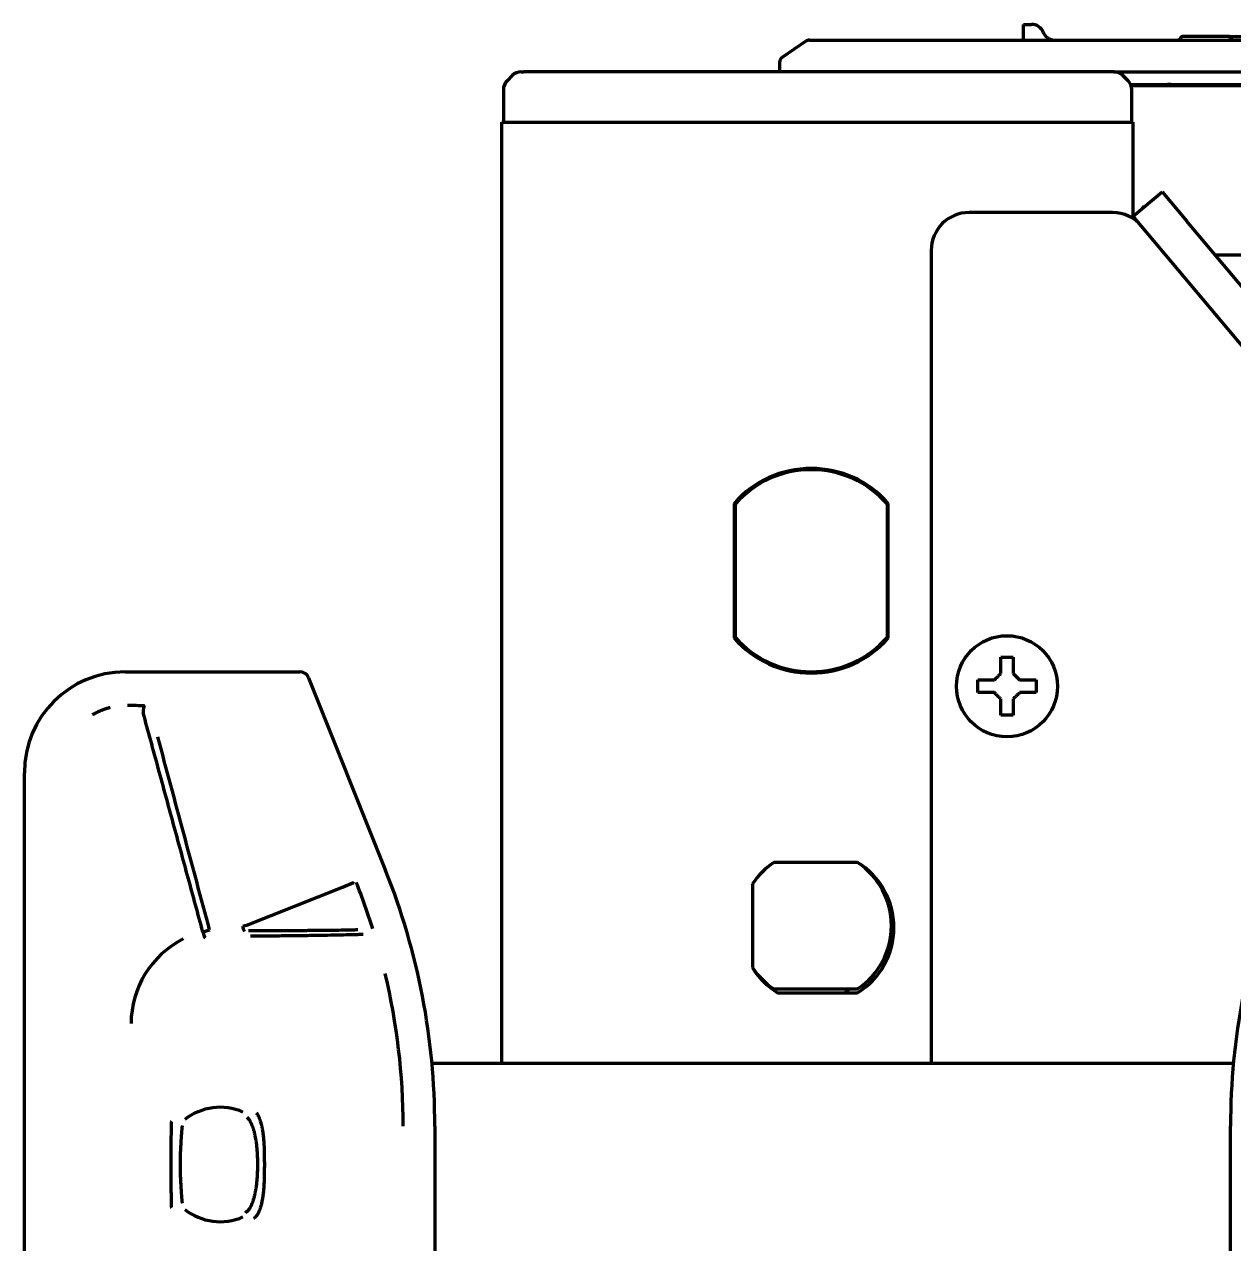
# Model space of a CAD drawing. Header units: inches. Extents: x -3055 to 7244, y 299 to 5591.
# Drawn here: x 2760.3 to 2856.1, y 5419.8 to 5516.3 of the extents above; entities that cross this region are included whole.
import ezdxf

# ---------------------------------------------------------------- set-up
doc = ezdxf.new("R2010")
doc.units = ezdxf.units.IN

msp = doc.modelspace()

# ---------------------------------------------------------------- linework, layer by layer
at = {"linetype": 'Continuous', "lineweight": 70}
for p, q in [((2839.419, 5516.045), (2839.419, 5516.313)), ((2839.419, 5516.313), (2840.064, 5516.313)), ((2839.419, 5515.331), (2839.419, 5516.045)), ((2822.191, 5514.976), (2820.337, 5513.712)), ((2822.473, 5515.063), (2824.369, 5515.063)), ((2824.369, 5515.063), (2943.869, 5515.063)), ((2839.419, 5515.063), (2839.419, 5515.331)), ((2840.991, 5515.688), (2841.021, 5515.621)), ((2855.643, 5515.363), (2852.077, 5515.363)), ((2855.643, 5515.363), (2862.395, 5515.363)), ((2820.119, 5513.299), (2820.119, 5512.563)), ((2798.951, 5512.27), (2798.536, 5511.856)), ((2799.658, 5512.563), (2799.844, 5512.563)), ((2846.394, 5512.563), (2799.844, 5512.563)), ((2810.791, 5512.613), (2810.791, 5512.563)), ((2810.892, 5512.563), (2810.891, 5512.563)), ((2810.892, 5512.563), (2810.892, 5512.563)), ((2846.579, 5512.563), (2846.394, 5512.563)), ((2846.582, 5512.563), (2967.119, 5512.563)), ((2847.701, 5511.856), (2847.286, 5512.27)), ((2798.244, 5511.149), (2798.244, 5508.563)), ((2847.905, 5511.563), (2967.119, 5511.563)), ((2847.935, 5511.488), (2964.044, 5511.488)), ((2847.994, 5508.563), (2847.994, 5511.149)), ((2798.119, 5508.563), (2799.919, 5508.563)), ((2798.119, 5434.055), (2798.119, 5508.563)), ((2799.919, 5508.563), (2846.319, 5508.563)), ((2846.319, 5508.563), (2848.119, 5508.563)), ((2848.119, 5500.933), (2848.119, 5508.563)), ((2848.119, 5501.135), (2850.417, 5503.063)), ((2850.417, 5503.063), (2852.345, 5500.765)), ((2846.48, 5501.421), (2835.119, 5501.421)), ((2848.922, 5501.904), (2848.778, 5501.689)), ((2848.922, 5501.904), (2849.035, 5501.904)), ((2848.922, 5501.809), (2848.922, 5501.904)), ((2848.778, 5500.349), (2848.119, 5501.135)), ((2848.281, 5500.942), (2848.226, 5500.86)), ((2867.129, 5483.146), (2852.345, 5500.765)), ((2878.386, 5465.064), (2848.778, 5500.349)), ((2832.119, 5498.421), (2832.119, 5434.063)), ((2854.61, 5498.066), (2860.555, 5498.066)), ((2816.519, 5478.393), (2816.519, 5467.734)), ((2816.619, 5467.772), (2816.619, 5478.355)), ((2828.619, 5478.355), (2828.619, 5467.772)), ((2828.719, 5467.734), (2828.719, 5478.393)), ((2768.308, 5465.063), (2782.118, 5465.063)), ((2782.815, 5464.592), (2788.92, 5449.327)), ((2835.819, 5463.921), (2835.819, 5464.421)), ((2835.819, 5463.421), (2835.819, 5463.921)), ((2840.419, 5464.421), (2840.419, 5463.921)), ((2840.419, 5463.921), (2840.419, 5463.421)), ((2760.319, 5385.063), (2760.319, 5457.074)), ((2826.285, 5449.963), (2819.652, 5449.963)), ((2826.293, 5449.963), (2826.285, 5449.963)), ((2785.496, 5448.026), (2786.384, 5448.381)), ((2817.969, 5448.28), (2817.969, 5441.647)), ((2777.94, 5445.003), (2785.496, 5448.026)), ((2828.901, 5444.066), (2829.122, 5444.066)), ((2828.393, 5442.399), (2828.812, 5442.767)), ((2819.652, 5439.963), (2826.285, 5439.963)), ((2819.944, 5439.663), (2826.293, 5439.663)), ((2825.274, 5439.663), (2825.616, 5439.963)), ((2856.046, 5434.063), (2792.591, 5434.063)), ((2792.819, 5429.086), (2792.819, 5385.063)), ((2855.819, 5385.063), (2855.819, 5429.086))]:
    msp.add_line(p, q, dxfattribs=at)
msp.add_circle((2838.119, 5463.921), 4, dxfattribs=at)
for centre, radius, start, end in [((2840.064, 5515.313), 1, 22.02431, 90), ((2822.473, 5514.563), 0.5, 90, 124.28688), ((2841.919, 5516.063), 1, 206.23075, 233.03835), ((2851.619, 5515.313), 0.25, 270, 336.42182), ((2852.077, 5515.113), 0.25, 90, 156.42182), ((2820.619, 5513.299), 0.5, 124.28688, 180), ((2799.658, 5511.563), 1, 90, 135), ((2846.579, 5511.563), 1, 45, 90), ((2799.244, 5511.149), 1, 135, 180), ((2846.994, 5511.149), 1, 0, 45), ((2851.119, 5509.563), 2, 90, 105.78797), ((2835.119, 5498.421), 3, 90, 180), ((2846.48, 5498.421), 3, 40, 90), ((2822.619, 5473.063), 8.1, 41.14155, 138.85844), ((2822.619, 5473.063), 8, 41.40962, 138.59038), ((2822.619, 5473.063), 8.1, 221.14156, 318.85845), ((2822.619, 5473.063), 8, 221.40962, 318.59038), ((2738.319, 5429.086), 54.5, 0, 21.80141), ((2822.969, 5444.963), 6, 123.55731, 146.44269), ((2822.969, 5444.963), 6, 303.55731, 56.44269), ((2823.119, 5444.813), 6.05, 301.65324, 58.34676), ((2910.319, 5429.086), 54.5, 158.19859, 180), ((2738.319, 5429.086), 51.991, 17.50222, 21.80141), ((2776.264, 5437.211), 7.498, 116.64114, 180.00358), ((2822.969, 5444.963), 6, 213.55731, 236.44269), ((2823.119, 5444.813), 6.05, 211.65324, 238.34676), ((2738.319, 5429.086), 51.991, 0, 13.44078), ((2775.819, 5426.063), 4.529, 66.46024, 128.28291), ((2775.819, 5426.063), 4.529, 231.71709, 293.53976)]:
    msp.add_arc(centre, radius, start, end, dxfattribs=at)
for centre, major_axis, ratio, start_param, end_param in [((2768.329, 5457.052), (-5.672, 5.672), 0.997265, 5.499157, 7.067214), ((2782.118, 5464.312), (0.031, -0.75), 0.998627, 1.910477, 3.100392), ((2761.294, 5426.747), (264.802, -988.254), 0.017452, 1.584217, 1.599684), ((2774.503, 5444.501), (-0.483, -0.13), 0.013523, 1.457675, 3.124137), ((2774.503, 5444.501), (-0.119, 0.486), 0.112563, 1.586794, 3.119544), ((2778.102, 5445.068), (-0.483, -0.129), 0.044563, 0.01747, 1.215363)]:
    msp.add_ellipse(centre, major_axis=major_axis, ratio=ratio, start_param=start_param, end_param=end_param, dxfattribs=at)
for points, degree in [([(2841.022, 5515.62), (2840.998, 5515.674)], 1), ([(2837.619, 5464.921), (2837.619, 5464.975), (2837.619, 5465.083), (2837.619, 5465.245), (2837.619, 5465.404), (2837.619, 5465.559), (2837.619, 5465.711), (2837.619, 5465.867), (2837.619, 5466.034), (2837.619, 5466.157), (2837.619, 5466.221)], 3), ([(2837.619, 5466.221), (2837.785, 5466.221), (2838.119, 5466.221), (2838.452, 5466.221), (2838.619, 5466.221)], 3), ([(2837.119, 5464.421), (2837.142, 5464.445), (2837.19, 5464.492), (2837.261, 5464.564), (2837.333, 5464.635), (2837.404, 5464.706), (2837.475, 5464.778), (2837.547, 5464.849), (2837.595, 5464.897), (2837.619, 5464.921)], 3), ([(2838.619, 5464.921), (2838.645, 5464.895), (2838.696, 5464.844), (2838.77, 5464.77), (2838.841, 5464.698), (2838.911, 5464.628), (2838.981, 5464.559), (2839.049, 5464.49), (2839.095, 5464.444), (2839.119, 5464.421)], 3), ([(2839.119, 5464.421), (2839.173, 5464.421), (2839.281, 5464.421), (2839.442, 5464.421), (2839.601, 5464.421), (2839.757, 5464.421), (2839.909, 5464.421), (2840.065, 5464.421), (2840.231, 5464.421), (2840.355, 5464.421), (2840.419, 5464.421)], 3), ([(2837.119, 5463.421), (2837.064, 5463.421), (2836.956, 5463.421), (2836.795, 5463.421), (2836.636, 5463.421), (2836.48, 5463.421), (2836.328, 5463.421), (2836.172, 5463.421), (2836.006, 5463.421), (2835.882, 5463.421), (2835.819, 5463.421)], 3), ([(2837.619, 5462.921), (2837.592, 5462.947), (2837.541, 5462.998), (2837.467, 5463.072), (2837.396, 5463.144), (2837.326, 5463.214), (2837.256, 5463.283), (2837.188, 5463.352), (2837.142, 5463.398), (2837.119, 5463.421)], 3), ([(2839.119, 5463.421), (2839.095, 5463.397), (2839.047, 5463.35), (2838.976, 5463.278), (2838.904, 5463.207), (2838.833, 5463.136), (2838.762, 5463.064), (2838.69, 5462.993), (2838.642, 5462.945), (2838.619, 5462.921)], 3), ([(2838.619, 5462.921), (2838.619, 5462.867), (2838.619, 5462.759), (2838.619, 5462.597), (2838.619, 5462.438), (2838.619, 5462.283), (2838.619, 5462.131), (2838.619, 5461.975), (2838.619, 5461.808), (2838.619, 5461.685), (2838.619, 5461.621)], 3), ([(2769.841, 5462.375), (2769.623, 5462.378), (2769.179, 5462.383), (2768.719, 5462.388), (2768.485, 5462.39)], 3), ([(2774.451, 5444.48), (2774.064, 5445.898), (2773.288, 5448.748), (2772.112, 5453.065), (2770.924, 5457.422), (2770.124, 5460.355), (2769.722, 5461.829)], 3), ([(2838.619, 5461.621), (2838.452, 5461.621), (2838.119, 5461.621), (2837.785, 5461.621), (2837.619, 5461.621)], 3)]:
    msp.add_open_spline(points, degree=degree, dxfattribs=at)
for points, knots in [([(2841.317, 5515.264), (2841.341, 5515.247), (2841.365, 5515.23), (2841.413, 5515.2), (2841.438, 5515.186), (2841.512, 5515.148), (2841.562, 5515.128), (2841.662, 5515.095), (2841.713, 5515.083), (2841.79, 5515.071), (2841.828, 5515.067), (2841.873, 5515.064), (2841.893, 5515.064), (2841.906, 5515.063), (2841.912, 5515.063), (2841.919, 5515.063)], [0, 0, 0, 0, 0.125, 0.125, 0.25, 0.25, 0.5, 0.5, 0.75, 0.75, 0.875, 0.9375, 0.96875, 0.96875, 1, 1, 1, 1]), ([(2855.832, 5515.213), (2855.828, 5515.226), (2855.823, 5515.238), (2855.811, 5515.26), (2855.805, 5515.271), (2855.791, 5515.29), (2855.784, 5515.299), (2855.769, 5515.314), (2855.761, 5515.321), (2855.735, 5515.34), (2855.718, 5515.349), (2855.69, 5515.358), (2855.676, 5515.361), (2855.662, 5515.362), (2855.653, 5515.363), (2855.648, 5515.363), (2855.643, 5515.363)], [0, 0, 0, 0, 0.125, 0.125, 0.25, 0.25, 0.375, 0.375, 0.5, 0.5, 0.75, 0.75, 0.875, 0.9375, 0.9375, 1, 1, 1, 1]), ([(2855.832, 5515.213), (2855.837, 5515.201), (2855.842, 5515.189), (2855.85, 5515.173), (2855.853, 5515.167), (2855.859, 5515.157), (2855.862, 5515.152), (2855.878, 5515.129), (2855.892, 5515.113), (2855.915, 5515.095), (2855.923, 5515.089), (2855.939, 5515.08), (2855.955, 5515.072), (2855.976, 5515.066), (2855.988, 5515.064), (2855.997, 5515.064), (2856.001, 5515.063), (2856.005, 5515.063)], [0, 0, 0, 0, 0.125, 0.125, 0.1875, 0.1875, 0.25, 0.25, 0.5, 0.5, 0.625, 0.625, 0.75, 0.875, 0.9375, 0.9375, 1, 1, 1, 1]), ([(2838.619, 5466.221), (2838.619, 5466.018), (2838.619, 5465.808), (2838.619, 5465.483), (2838.619, 5465.373), (2838.619, 5465.15), (2838.619, 5465.036), (2838.619, 5464.921)], [0, 0, 0, 0, 0.5, 0.5, 0.75, 0.75, 1, 1, 1, 1]), ([(2835.819, 5464.421), (2836.021, 5464.421), (2836.231, 5464.421), (2836.556, 5464.421), (2836.666, 5464.421), (2836.89, 5464.421), (2837.003, 5464.421), (2837.119, 5464.421)], [0, 0, 0, 0, 0.5, 0.5, 0.75, 0.75, 1, 1, 1, 1]), ([(2837.619, 5461.621), (2837.619, 5461.824), (2837.619, 5462.034), (2837.619, 5462.359), (2837.619, 5462.469), (2837.619, 5462.692), (2837.619, 5462.806), (2837.619, 5462.921)], [0, 0, 0, 0, 0.5, 0.5, 0.75, 0.75, 1, 1, 1, 1]), ([(2840.419, 5463.421), (2840.216, 5463.421), (2840.006, 5463.421), (2839.681, 5463.421), (2839.571, 5463.421), (2839.347, 5463.421), (2839.234, 5463.421), (2839.119, 5463.421)], [0, 0, 0, 0, 0.5, 0.5, 0.75, 0.75, 1, 1, 1, 1]), ([(2767.084, 5462.219), (2767.082, 5462.218), (2767.068, 5462.215), (2767.044, 5462.208), (2767.011, 5462.2), (2766.978, 5462.191), (2766.946, 5462.181), (2766.913, 5462.172), (2766.881, 5462.163), (2766.848, 5462.153), (2766.816, 5462.143), (2766.784, 5462.133), (2766.752, 5462.122), (2766.72, 5462.112), (2766.688, 5462.101), (2766.656, 5462.09), (2766.624, 5462.079), (2766.592, 5462.068), (2766.561, 5462.056), (2766.53, 5462.045), (2766.498, 5462.033), (2766.467, 5462.021), (2766.436, 5462.009), (2766.405, 5461.996), (2766.374, 5461.984), (2766.343, 5461.971), (2766.313, 5461.958), (2766.282, 5461.945), (2766.252, 5461.932), (2766.221, 5461.918), (2766.191, 5461.905), (2766.161, 5461.891), (2766.131, 5461.877), (2766.101, 5461.863), (2766.072, 5461.848), (2766.042, 5461.834), (2766.013, 5461.819), (2765.983, 5461.805), (2765.954, 5461.79), (2765.925, 5461.775), (2765.896, 5461.759), (2765.867, 5461.744), (2765.838, 5461.728), (2765.81, 5461.713), (2765.781, 5461.697), (2765.753, 5461.681), (2765.734, 5461.67), (2765.725, 5461.665)], [0, 0, 0, 0, 0.005015, 0.028175, 0.05131, 0.074419, 0.097503, 0.120562, 0.143595, 0.166602, 0.189585, 0.212542, 0.235473, 0.25838, 0.281261, 0.304118, 0.326949, 0.349755, 0.372537, 0.395294, 0.418026, 0.440734, 0.463417, 0.486075, 0.508709, 0.531318, 0.553901, 0.57646, 0.598992, 0.621499, 0.64398, 0.666435, 0.688864, 0.711266, 0.733641, 0.75599, 0.778311, 0.800606, 0.822873, 0.845112, 0.867324, 0.889507, 0.911663, 0.93379, 0.955889, 0.977959, 1, 1, 1, 1]), ([(2769.841, 5462.375), (2769.84, 5462.375), (2769.838, 5462.375), (2769.835, 5462.374), (2769.832, 5462.372), (2769.83, 5462.371), (2769.827, 5462.369), (2769.825, 5462.367), (2769.822, 5462.365), (2769.819, 5462.363), (2769.817, 5462.36), (2769.814, 5462.357), (2769.812, 5462.354), (2769.809, 5462.351), (2769.806, 5462.347), (2769.804, 5462.343), (2769.801, 5462.339), (2769.799, 5462.335), (2769.796, 5462.33), (2769.791, 5462.32), (2769.783, 5462.302), (2769.773, 5462.274), (2769.764, 5462.241), (2769.755, 5462.205), (2769.747, 5462.166), (2769.741, 5462.124), (2769.734, 5462.078), (2769.731, 5462.04), (2769.728, 5462.011), (2769.727, 5461.994), (2769.726, 5461.976), (2769.725, 5461.957), (2769.724, 5461.937), (2769.723, 5461.917), (2769.723, 5461.896), (2769.722, 5461.874), (2769.722, 5461.851), (2769.722, 5461.836), (2769.722, 5461.829)], [0, 0, 0, 0, 0.014233, 0.028379, 0.042448, 0.056447, 0.070385, 0.08427, 0.098111, 0.111917, 0.125697, 0.13946, 0.153216, 0.166973, 0.180741, 0.194529, 0.208347, 0.222203, 0.236108, 0.25007, 0.311115, 0.372699, 0.435479, 0.500026, 0.55846, 0.619456, 0.683242, 0.749971, 0.771354, 0.793527, 0.8165, 0.840277, 0.864865, 0.890265, 0.91648, 0.94351, 0.971351, 1, 1, 1, 1]), ([(2786.384, 5448.381), (2786.388, 5448.371), (2786.392, 5448.361), (2786.399, 5448.341), (2786.403, 5448.331), (2786.407, 5448.322)], [0, 0, 0, 0, 0.502212, 0.502212, 1, 1, 1, 1]), ([(2785.496, 5448.026), (2785.5, 5448.016), (2785.504, 5448.006), (2785.512, 5447.987), (2785.516, 5447.977), (2785.52, 5447.967)], [0, 0, 0, 0, 0.502197, 0.502197, 1, 1, 1, 1]), ([(2777.736, 5444.503), (2777.717, 5444.576), (2777.697, 5444.648), (2777.658, 5444.794), (2777.639, 5444.866), (2777.62, 5444.939)], [0, 0, 0, 0, 0.50115, 0.50115, 1, 1, 1, 1]), ([(2786.721, 5444.631), (2786.615, 5444.628), (2786.504, 5444.625), (2786.328, 5444.62), (2786.238, 5444.618), (2786.145, 5444.616), (2786.082, 5444.614), (2786.05, 5444.614), (2785.761, 5444.607), (2785.484, 5444.602), (2784.891, 5444.593), (2784.575, 5444.588), (2783.907, 5444.581), (2783.553, 5444.578), (2783.088, 5444.574), (2782.994, 5444.574), (2782.851, 5444.573), (2782.802, 5444.572), (2782.706, 5444.572), (2782.464, 5444.57), (2782.216, 5444.569), (2781.612, 5444.567), (2781.196, 5444.566), (2780.659, 5444.565), (2780.551, 5444.565), (2780.333, 5444.565), (2780.223, 5444.565), (2779.891, 5444.565), (2779.444, 5444.565), (2778.987, 5444.566), (2778.641, 5444.567), (2778.525, 5444.568), (2778.292, 5444.568), (2778.175, 5444.569), (2778.057, 5444.569)], [0, 0, 0, 0, 0.0625, 0.0625, 0.09375, 0.109375, 0.109375, 0.125, 0.125, 0.25, 0.25, 0.375, 0.375, 0.5, 0.5, 0.53125, 0.53125, 0.546875, 0.546875, 0.5625, 0.625, 0.625, 0.75, 0.75, 0.78125, 0.78125, 0.8125, 0.8125, 0.875, 0.9375, 0.9375, 0.96875, 0.96875, 1, 1, 1, 1]), ([(2787.155, 5444.27), (2787.046, 5444.266), (2786.931, 5444.262), (2786.749, 5444.256), (2786.656, 5444.253), (2786.559, 5444.25), (2786.494, 5444.248), (2786.461, 5444.247), (2786.162, 5444.239), (2785.874, 5444.231), (2785.26, 5444.217), (2784.933, 5444.21), (2784.24, 5444.197), (2783.874, 5444.191), (2783.391, 5444.184), (2783.293, 5444.182), (2783.145, 5444.18), (2783.095, 5444.179), (2782.995, 5444.178), (2782.745, 5444.175), (2782.489, 5444.171), (2781.866, 5444.163), (2781.438, 5444.159), (2780.559, 5444.15), (2779.656, 5444.142), (2778.706, 5444.135), (2778.219, 5444.132)], [0, 0, 0, 0, 0.0625, 0.0625, 0.09375, 0.109375, 0.109375, 0.125, 0.125, 0.25, 0.25, 0.375, 0.375, 0.5, 0.5, 0.53125, 0.53125, 0.546875, 0.546875, 0.5625, 0.625, 0.625, 0.75, 0.75, 0.875, 1, 1, 1, 1]), ([(2778.694, 5421.989), (2778.706, 5422.001), (2778.719, 5422.015), (2778.738, 5422.039), (2778.745, 5422.048), (2778.758, 5422.066), (2778.765, 5422.076), (2778.798, 5422.126), (2778.825, 5422.173), (2778.865, 5422.253), (2778.878, 5422.281), (2778.898, 5422.326), (2778.905, 5422.341), (2778.918, 5422.372), (2778.925, 5422.388), (2778.957, 5422.469), (2778.982, 5422.538), (2779.03, 5422.684), (2779.053, 5422.761), (2779.086, 5422.882), (2779.097, 5422.924), (2779.117, 5423.008), (2779.127, 5423.051), (2779.156, 5423.181), (2779.173, 5423.269), (2779.205, 5423.451), (2779.22, 5423.544), (2779.246, 5423.732), (2779.258, 5423.828), (2779.273, 5423.975), (2779.278, 5424.024), (2779.287, 5424.123), (2779.291, 5424.173), (2779.31, 5424.422), (2779.321, 5424.624), (2779.335, 5425.031), (2779.339, 5425.236), (2779.342, 5425.546), (2779.343, 5425.65), (2779.344, 5425.857), (2779.344, 5426.064), (2779.344, 5426.271), (2779.343, 5426.479), (2779.342, 5426.582), (2779.34, 5426.789), (2779.338, 5426.892), (2779.334, 5427.098), (2779.331, 5427.201), (2779.321, 5427.506), (2779.31, 5427.707), (2779.287, 5428.004), (2779.278, 5428.103), (2779.263, 5428.249), (2779.257, 5428.298), (2779.246, 5428.394), (2779.239, 5428.442), (2779.22, 5428.585), (2779.205, 5428.677), (2779.173, 5428.859), (2779.156, 5428.947), (2779.127, 5429.076), (2779.112, 5429.14), (2779.097, 5429.202), (2779.086, 5429.244), (2779.081, 5429.264), (2779.054, 5429.365), (2779.031, 5429.442), (2778.983, 5429.588), (2778.957, 5429.657), (2778.919, 5429.754), (2778.905, 5429.785), (2778.879, 5429.844), (2778.865, 5429.873), (2778.838, 5429.927), (2778.825, 5429.952), (2778.798, 5429.999), (2778.784, 5430.021), (2778.744, 5430.081), (2778.718, 5430.114), (2778.694, 5430.138)], [0, 0, 0, 0, 0.015625, 0.015625, 0.023437, 0.023437, 0.03125, 0.03125, 0.0625, 0.0625, 0.078125, 0.078125, 0.085937, 0.085937, 0.09375, 0.09375, 0.125, 0.125, 0.15625, 0.15625, 0.171875, 0.171875, 0.1875, 0.1875, 0.21875, 0.21875, 0.25, 0.25, 0.28125, 0.28125, 0.296875, 0.296875, 0.3125, 0.3125, 0.375, 0.375, 0.4375, 0.4375, 0.46875, 0.46875, 0.5, 0.53125, 0.53125, 0.5625, 0.5625, 0.59375, 0.59375, 0.625, 0.625, 0.6875, 0.6875, 0.71875, 0.71875, 0.734375, 0.734375, 0.75, 0.75, 0.78125, 0.78125, 0.8125, 0.8125, 0.828125, 0.835937, 0.835937, 0.84375, 0.84375, 0.875, 0.875, 0.90625, 0.90625, 0.921875, 0.921875, 0.9375, 0.9375, 0.953125, 0.953125, 0.96875, 0.96875, 1, 1, 1, 1]), ([(2771.958, 5429.468), (2771.956, 5429.464), (2771.954, 5429.453), (2771.952, 5429.425), (2771.951, 5429.414), (2771.95, 5429.395), (2771.949, 5429.388), (2771.949, 5429.373), (2771.948, 5429.365), (2771.946, 5429.325), (2771.945, 5429.286), (2771.942, 5429.196), (2771.941, 5429.146), (2771.939, 5429.076), (2771.939, 5429.061), (2771.938, 5429.032), (2771.937, 5428.987), (2771.936, 5428.94), (2771.934, 5428.843), (2771.933, 5428.775), (2771.931, 5428.631), (2771.93, 5428.556), (2771.929, 5428.438), (2771.929, 5428.398), (2771.928, 5428.317), (2771.927, 5428.276), (2771.926, 5428.151), (2771.926, 5428.066), (2771.924, 5427.893), (2771.924, 5427.806), (2771.923, 5427.672), (2771.923, 5427.628), (2771.922, 5427.537), (2771.922, 5427.492), (2771.922, 5427.355), (2771.921, 5427.264), (2771.92, 5426.99), (2771.92, 5426.806), (2771.919, 5426.437), (2771.919, 5426.251), (2771.919, 5425.973), (2771.919, 5425.879), (2771.919, 5425.693), (2771.92, 5425.599), (2771.92, 5425.32), (2771.92, 5425.135), (2771.922, 5424.77), (2771.922, 5424.59), (2771.924, 5424.324), (2771.924, 5424.236), (2771.925, 5424.106), (2771.926, 5424.063), (2771.926, 5423.978), (2771.927, 5423.936), (2771.928, 5423.812), (2771.929, 5423.731), (2771.93, 5423.575), (2771.931, 5423.499), (2771.933, 5423.39), (2771.933, 5423.354), (2771.934, 5423.285), (2771.935, 5423.251), (2771.937, 5423.154), (2771.938, 5423.093), (2771.94, 5423.01), (2771.941, 5422.983), (2771.942, 5422.945), (2771.942, 5422.932), (2771.943, 5422.908), (2771.943, 5422.897), (2771.945, 5422.84), (2771.946, 5422.802), (2771.949, 5422.753), (2771.949, 5422.739), (2771.951, 5422.713), (2771.952, 5422.702), (2771.954, 5422.674), (2771.956, 5422.663), (2771.958, 5422.659)], [0, 0, 0, 0, 0.03125, 0.03125, 0.046875, 0.046875, 0.054688, 0.054688, 0.0625, 0.0625, 0.09375, 0.09375, 0.125, 0.125, 0.132813, 0.132813, 0.140625, 0.15625, 0.15625, 0.1875, 0.1875, 0.21875, 0.21875, 0.234375, 0.234375, 0.25, 0.25, 0.28125, 0.28125, 0.3125, 0.3125, 0.328125, 0.328125, 0.34375, 0.34375, 0.375, 0.375, 0.4375, 0.4375, 0.5, 0.5, 0.53125, 0.53125, 0.5625, 0.5625, 0.625, 0.625, 0.6875, 0.6875, 0.71875, 0.71875, 0.734375, 0.734375, 0.75, 0.75, 0.78125, 0.78125, 0.8125, 0.8125, 0.828125, 0.828125, 0.84375, 0.84375, 0.875, 0.875, 0.890625, 0.890625, 0.898438, 0.898438, 0.90625, 0.90625, 0.9375, 0.9375, 0.953125, 0.953125, 0.96875, 0.96875, 1, 1, 1, 1]), ([(2772.809, 5429.112), (2772.807, 5429.109), (2772.805, 5429.097), (2772.801, 5429.07), (2772.8, 5429.059), (2772.798, 5429.041), (2772.797, 5429.034), (2772.795, 5429.02), (2772.795, 5429.012), (2772.791, 5428.972), (2772.787, 5428.935), (2772.781, 5428.87), (2772.78, 5428.847), (2772.777, 5428.811), (2772.776, 5428.799), (2772.773, 5428.773), (2772.772, 5428.76), (2772.767, 5428.694), (2772.763, 5428.637), (2772.754, 5428.516), (2772.749, 5428.453), (2772.739, 5428.321), (2772.734, 5428.252), (2772.728, 5428.163), (2772.727, 5428.145), (2772.725, 5428.109), (2772.721, 5428.054), (2772.717, 5427.999), (2772.705, 5427.813), (2772.696, 5427.66), (2772.682, 5427.425), (2772.678, 5427.345), (2772.67, 5427.187), (2772.667, 5427.107), (2772.657, 5426.868), (2772.651, 5426.708), (2772.644, 5426.387), (2772.642, 5426.227), (2772.642, 5425.985), (2772.643, 5425.904), (2772.644, 5425.742), (2772.646, 5425.661), (2772.649, 5425.5), (2772.652, 5425.419), (2772.657, 5425.258), (2772.66, 5425.178), (2772.67, 5424.94), (2772.678, 5424.782), (2772.691, 5424.548), (2772.696, 5424.471), (2772.703, 5424.356), (2772.705, 5424.318), (2772.71, 5424.242), (2772.712, 5424.204), (2772.72, 5424.092), (2772.724, 5424.02), (2772.734, 5423.878), (2772.739, 5423.81), (2772.746, 5423.71), (2772.749, 5423.677), (2772.752, 5423.629), (2772.753, 5423.613), (2772.756, 5423.581), (2772.757, 5423.566), (2772.763, 5423.49), (2772.767, 5423.433), (2772.773, 5423.354), (2772.775, 5423.328), (2772.778, 5423.292), (2772.779, 5423.28), (2772.781, 5423.257), (2772.782, 5423.246), (2772.787, 5423.191), (2772.791, 5423.154), (2772.795, 5423.107), (2772.797, 5423.093), (2772.799, 5423.074), (2772.8, 5423.068), (2772.801, 5423.057), (2772.802, 5423.052), (2772.805, 5423.029), (2772.807, 5423.018), (2772.809, 5423.014)], [0, 0, 0, 0, 0.03125, 0.03125, 0.046875, 0.046875, 0.054687, 0.054687, 0.0625, 0.0625, 0.09375, 0.09375, 0.109375, 0.109375, 0.117187, 0.117187, 0.125, 0.125, 0.15625, 0.15625, 0.1875, 0.1875, 0.21875, 0.21875, 0.226562, 0.226562, 0.234375, 0.25, 0.25, 0.3125, 0.3125, 0.34375, 0.34375, 0.375, 0.375, 0.4375, 0.4375, 0.5, 0.5, 0.53125, 0.53125, 0.5625, 0.5625, 0.59375, 0.59375, 0.625, 0.625, 0.6875, 0.6875, 0.71875, 0.71875, 0.734375, 0.734375, 0.75, 0.75, 0.78125, 0.78125, 0.8125, 0.8125, 0.828125, 0.828125, 0.835937, 0.835937, 0.84375, 0.84375, 0.875, 0.875, 0.890625, 0.890625, 0.898437, 0.898437, 0.90625, 0.90625, 0.9375, 0.9375, 0.953125, 0.953125, 0.960937, 0.960937, 0.96875, 0.96875, 1, 1, 1, 1]), ([(2777.966, 5422.356), (2777.979, 5422.365), (2777.993, 5422.375), (2778.014, 5422.395), (2778.021, 5422.402), (2778.036, 5422.416), (2778.043, 5422.424), (2778.08, 5422.466), (2778.11, 5422.506), (2778.156, 5422.575), (2778.171, 5422.6), (2778.194, 5422.639), (2778.202, 5422.652), (2778.217, 5422.68), (2778.225, 5422.694), (2778.262, 5422.766), (2778.292, 5422.828), (2778.349, 5422.96), (2778.377, 5423.03), (2778.417, 5423.141), (2778.43, 5423.179), (2778.455, 5423.256), (2778.467, 5423.295), (2778.503, 5423.414), (2778.525, 5423.496), (2778.567, 5423.662), (2778.586, 5423.747), (2778.622, 5423.921), (2778.639, 5424.01), (2778.662, 5424.145), (2778.669, 5424.191), (2778.683, 5424.282), (2778.689, 5424.327), (2778.72, 5424.556), (2778.74, 5424.742), (2778.77, 5425.115), (2778.781, 5425.304), (2778.792, 5425.588), (2778.794, 5425.684), (2778.798, 5425.874), (2778.8, 5426.064), (2778.797, 5426.349), (2778.792, 5426.539), (2778.786, 5426.682), (2778.784, 5426.729), (2778.78, 5426.824), (2778.777, 5426.871), (2778.769, 5427.013), (2778.762, 5427.107), (2778.739, 5427.388), (2778.72, 5427.573), (2778.683, 5427.846), (2778.669, 5427.937), (2778.646, 5428.071), (2778.639, 5428.116), (2778.622, 5428.205), (2778.613, 5428.249), (2778.586, 5428.38), (2778.567, 5428.466), (2778.525, 5428.633), (2778.503, 5428.714), (2778.455, 5428.872), (2778.43, 5428.948), (2778.377, 5429.096), (2778.349, 5429.166), (2778.292, 5429.298), (2778.263, 5429.36), (2778.218, 5429.446), (2778.203, 5429.473), (2778.18, 5429.513), (2778.172, 5429.526), (2778.156, 5429.551), (2778.141, 5429.575), (2778.126, 5429.597), (2778.11, 5429.619), (2778.103, 5429.63), (2778.08, 5429.66), (2778.065, 5429.678), (2778.021, 5429.728), (2777.992, 5429.753), (2777.966, 5429.771)], [0, 0, 0, 0, 0.015625, 0.015625, 0.023437, 0.023437, 0.03125, 0.03125, 0.0625, 0.0625, 0.078125, 0.078125, 0.085937, 0.085937, 0.09375, 0.09375, 0.125, 0.125, 0.15625, 0.15625, 0.171875, 0.171875, 0.1875, 0.1875, 0.21875, 0.21875, 0.25, 0.25, 0.28125, 0.28125, 0.296875, 0.296875, 0.3125, 0.3125, 0.375, 0.375, 0.4375, 0.4375, 0.46875, 0.46875, 0.5, 0.53125, 0.5625, 0.5625, 0.578125, 0.578125, 0.59375, 0.59375, 0.625, 0.625, 0.6875, 0.6875, 0.71875, 0.71875, 0.734375, 0.734375, 0.75, 0.75, 0.78125, 0.78125, 0.8125, 0.8125, 0.84375, 0.84375, 0.875, 0.875, 0.90625, 0.90625, 0.921875, 0.921875, 0.929687, 0.929687, 0.9375, 0.945312, 0.945312, 0.953125, 0.953125, 0.96875, 0.96875, 1, 1, 1, 1]), ([(2777.819, 5422.251), (2777.822, 5422.257), (2777.836, 5422.268), (2777.885, 5422.302), (2777.92, 5422.326), (2777.966, 5422.356)], [0, 0, 0, 0, 0.5, 0.5, 1, 1, 1, 1]), ([(2778.551, 5421.808), (2778.551, 5421.809), (2778.551, 5421.809), (2778.552, 5421.811), (2778.552, 5421.812), (2778.553, 5421.817), (2778.556, 5421.826), (2778.56, 5421.835), (2778.571, 5421.853), (2778.58, 5421.866), (2778.616, 5421.911), (2778.65, 5421.947), (2778.694, 5421.989)], [0, 0, 0, 0, 0.015625, 0.015625, 0.03125, 0.0625, 0.125, 0.25, 0.25, 0.5, 0.5, 1, 1, 1, 1])]:
    msp.add_open_spline(points, degree=3, knots=knots, dxfattribs=at)

doc.saveas('drawing.dxf')
